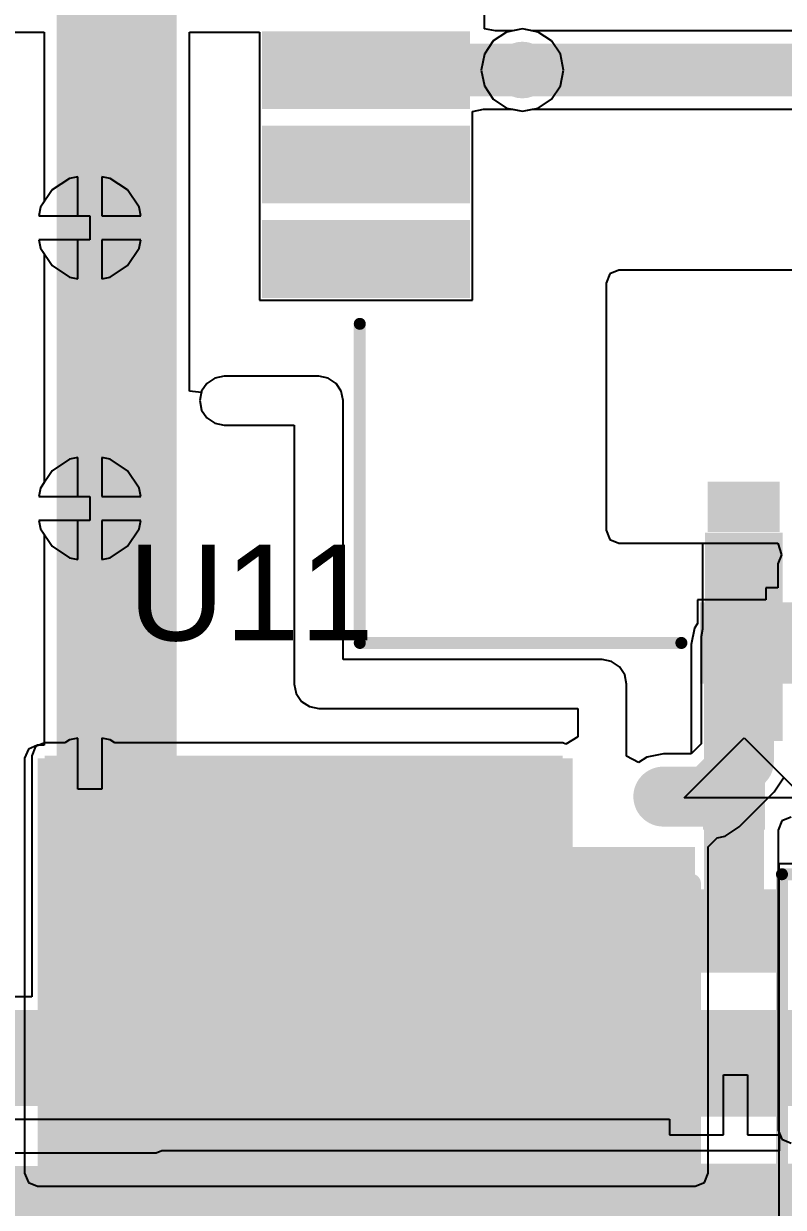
# Model space of a CAD drawing. Header units: millimetres. Extents: x -0.26 to 4.68, y -0.29 to 2.93.
# Drawn here: x 0.0722 to 0.3887, y 0.6628 to 1.1561 of the extents above; entities that cross this region are included whole.
import ezdxf

# ---------------------------------------------------------------- set-up
doc = ezdxf.new("R2010")
doc.units = ezdxf.units.MM
doc.header["$MEASUREMENT"] = 0
for name, color, linetype in [('BottomLayer', 5, 'Continuous'), ('BottomPaste', 16, 'Continuous'), ('BottomSolder', 6, 'Continuous'), ('TopLayer', 1, 'Continuous'), ('TopOverlay', 2, 'Continuous'), ('TopPaste', 8, 'Continuous'), ('TopSolder', 216, 'Continuous'), ('ViaHoleLayer', 16, 'Continuous')]:
    doc.layers.add(name, color=color, linetype=linetype)
doc.styles.add('Arial', font='arial.ttf', dxfattribs={"height": 0.2})

# ---------------------------------------------------------------- blocks, each defined once
blk = doc.blocks.new('25SVPF47M_1')
at = {"layer": 'TopLayer'}
for points in [[(-0.04134, -0.0315), (-0.17913, -0.0315), (-0.17913, 0.0315), (-0.04134, 0.0315)], [(0.17913, -0.0315), (0.04134, -0.0315), (0.04134, 0.0315), (0.17913, 0.0315)]]:
    blk.add_hatch(color=1, dxfattribs=at).paths.add_polyline_path(points)
at = {"layer": 'TopPaste'}
for points in [[(-0.04134, -0.0315), (-0.17913, -0.0315), (-0.17913, 0.0315), (-0.04134, 0.0315)], [(0.17913, -0.0315), (0.04134, -0.0315), (0.04134, 0.0315), (0.17913, 0.0315)]]:
    blk.add_hatch(color=8, dxfattribs=at).paths.add_polyline_path(points)
at = {"layer": 'TopSolder'}
for points in [[(-0.03734, -0.0355), (-0.18313, -0.0355), (-0.18313, 0.0355), (-0.03734, 0.0355)], [(0.18313, -0.0355), (0.03734, -0.0355), (0.03734, 0.0355), (0.18313, 0.0355)]]:
    blk.add_hatch(color=216, dxfattribs=at).paths.add_polyline_path(points)
at = {"layer": 'TopOverlay'}
for points, const_width in [([(-0.09449, 0.13386), (-0.13386, 0.09449)], 0.00787), ([(-0.09449, 0.13386), (0.13386, 0.13386)], 0.00787), ([(0.13386, 0.13386), (0.13386, 0.04626)], 0.00787), ([(-0.13386, 0.09449), (-0.13386, 0.04626)], 0.00787), ([(-0.153, 0.064), (-0.153, 0.043)], 0.005), ([(-0.162, 0.053), (-0.144, 0.053)], 0.005), ([(-0.13386, -0.04626), (-0.13386, -0.09449)], 0.00787), ([(0.13386, -0.04626), (0.13386, -0.13386)], 0.00787), ([(-0.13386, -0.09449), (-0.09449, -0.13386)], 0.00787), ([(-0.09449, -0.13386), (0.13386, -0.13386)], 0.00787)]:
    blk.add_lwpolyline(points, dxfattribs=dict(at, const_width=const_width))
for points, const_width in [([(-0.09646, 0.13386, 1), (-0.09252, 0.13386, 1)], 0.00394), ([(-0.09646, 0.13386, 1), (-0.09252, 0.13386, 1)], 0.00394), ([(0.13189, 0.13386, 1), (0.13583, 0.13386, 1)], 0.00394), ([(0.13189, 0.13386, 1), (0.13583, 0.13386, 1)], 0.00394), ([(-0.13583, 0.09449, 1), (-0.13189, 0.09449, 1)], 0.00394), ([(-0.13583, 0.09449, 1), (-0.13189, 0.09449, 1)], 0.00394), ([(-0.15425, 0.064, 1), (-0.15175, 0.064, 1)], 0.0025), ([(-0.16325, 0.053, 1), (-0.16075, 0.053, 1)], 0.0025), ([(-0.14525, 0.053, 1), (-0.14275, 0.053, 1)], 0.0025), ([(-0.13583, 0.04626, 1), (-0.13189, 0.04626, 1)], 0.00394), ([(0.13189, 0.04626, 1), (0.13583, 0.04626, 1)], 0.00394), ([(-0.15425, 0.043, 1), (-0.15175, 0.043, 1)], 0.0025), ([(-0.13583, -0.04626, 1), (-0.13189, -0.04626, 1)], 0.00394), ([(0.13189, -0.04626, 1), (0.13583, -0.04626, 1)], 0.00394), ([(-0.13583, -0.09449, 1), (-0.13189, -0.09449, 1)], 0.00394), ([(-0.13583, -0.09449, 1), (-0.13189, -0.09449, 1)], 0.00394), ([(-0.09646, -0.13386, 1), (-0.09252, -0.13386, 1)], 0.00394), ([(-0.09646, -0.13386, 1), (-0.09252, -0.13386, 1)], 0.00394), ([(0.13189, -0.13386, 1), (0.13583, -0.13386, 1)], 0.00394), ([(0.13189, -0.13386, 1), (0.13583, -0.13386, 1)], 0.00394)]:
    blk.add_lwpolyline(points, format="xyb", close=True, dxfattribs=dict(at, const_width=const_width))
blk = doc.blocks.new('SIM7000A_2')
at = {"layer": 'TopLayer'}
for points in [[(-0.30276, 0.51181), (-0.30276, 0.43307), (-0.32717, 0.43307), (-0.32717, 0.51181)], [(-0.26339, 0.51181), (-0.26339, 0.43307), (-0.2878, 0.43307), (-0.2878, 0.51181)], [(-0.22402, 0.51181), (-0.22402, 0.43307), (-0.24843, 0.43307), (-0.24843, 0.51181)], [(-0.51181, 0.32717), (-0.43307, 0.32717), (-0.43307, 0.30276), (-0.51181, 0.30276)]]:
    blk.add_hatch(color=1, dxfattribs=at).paths.add_polyline_path(points)
at = {"layer": 'TopOverlay'}
blk.add_hatch(color=2, dxfattribs=at).paths.add_polyline_path([(-0.42873, 0.3), (-0.40773, 0.3), (-0.40773, 0.33), (-0.42873, 0.33)])
at = {"layer": 'TopPaste'}
for points in [[(-0.30276, 0.51181), (-0.30276, 0.43307), (-0.32717, 0.43307), (-0.32717, 0.51181)], [(-0.26339, 0.51181), (-0.26339, 0.43307), (-0.2878, 0.43307), (-0.2878, 0.51181)], [(-0.22402, 0.51181), (-0.22402, 0.43307), (-0.24843, 0.43307), (-0.24843, 0.51181)], [(-0.51181, 0.32717), (-0.43307, 0.32717), (-0.43307, 0.30276), (-0.51181, 0.30276)]]:
    blk.add_hatch(color=8, dxfattribs=at).paths.add_polyline_path(points)
at = {"layer": 'TopSolder'}
for points in [[(-0.29876, 0.51581), (-0.29876, 0.42907), (-0.33117, 0.42907), (-0.33117, 0.51581)], [(-0.25939, 0.51581), (-0.25939, 0.42907), (-0.2918, 0.42907), (-0.2918, 0.51581)], [(-0.22002, 0.51581), (-0.22002, 0.42907), (-0.25243, 0.42907), (-0.25243, 0.51581)], [(-0.51581, 0.33117), (-0.42907, 0.33117), (-0.42907, 0.29876), (-0.51581, 0.29876)]]:
    blk.add_hatch(color=216, dxfattribs=at).paths.add_polyline_path(points)
at = {"layer": 'TopOverlay'}
for p, q in [((-0.53954, 0.33978), (-0.51454, 0.31478)), ((-0.53954, 0.28978), (-0.53954, 0.33978)), ((-0.51454, 0.31478), (-0.53954, 0.28978))]:
    blk.add_line(p, q, dxfattribs=at)
at = {"layer": 'TopOverlay', "const_width": 0.005}
for points in [[(-0.475, 0.475), (-0.342, 0.475)], [(-0.475, 0.475), (-0.475, 0.341)]]:
    blk.add_lwpolyline(points, dxfattribs=at)
at = {"layer": 'TopOverlay', "const_width": 0.0025}
for points in [[(-0.47625, 0.475, 1), (-0.47375, 0.475, 1)], [(-0.47625, 0.475, 1), (-0.47375, 0.475, 1)], [(-0.34325, 0.475, 1), (-0.34075, 0.475, 1)], [(-0.47625, 0.341, 1), (-0.47375, 0.341, 1)]]:
    blk.add_lwpolyline(points, format="xyb", close=True, dxfattribs=at)
blk = doc.blocks.new('SOT_723_B_84')
at = {"layer": 'BottomLayer'}
for points in [[(-0.02559, 0.0315), (-0.00591, 0.0315), (-0.00591, 0.01378), (-0.02559, 0.01378)], [(0.00591, 0.0315), (0.02559, 0.0315), (0.02559, 0.01378), (0.00591, 0.01378)], [(-0.00984, -0.01378), (0.00984, -0.01378), (0.00984, -0.0315), (-0.00984, -0.0315)]]:
    blk.add_hatch(color=5, dxfattribs=at).paths.add_polyline_path(points)
at = {"layer": 'BottomPaste'}
for points in [[(-0.02559, 0.0315), (-0.00591, 0.0315), (-0.00591, 0.01378), (-0.02559, 0.01378)], [(0.00591, 0.0315), (0.02559, 0.0315), (0.02559, 0.01378), (0.00591, 0.01378)], [(-0.00984, -0.01378), (0.00984, -0.01378), (0.00984, -0.0315), (-0.00984, -0.0315)]]:
    blk.add_hatch(color=16, dxfattribs=at).paths.add_polyline_path(points)
at = {"layer": 'BottomSolder'}
for points in [[(-0.02959, 0.0355), (-0.00191, 0.0355), (-0.00191, 0.00978), (-0.02959, 0.00978)], [(0.00191, 0.0355), (0.02959, 0.0355), (0.02959, 0.00978), (0.00191, 0.00978)], [(-0.01384, -0.00978), (0.01384, -0.00978), (0.01384, -0.0355), (-0.01384, -0.0355)]]:
    blk.add_hatch(color=6, dxfattribs=at).paths.add_polyline_path(points)
blk = doc.blocks.new('SMRH74_220MT_101')
at = {"layer": 'TopLayer'}
for points in [[(-0.16535, 0.04921), (-0.08661, 0.04921), (-0.08661, -0.04921), (-0.16535, -0.04921)], [(0.08661, 0.04921), (0.16535, 0.04921), (0.16535, -0.04921), (0.08661, -0.04921)]]:
    blk.add_hatch(color=1, dxfattribs=at).paths.add_polyline_path(points)
at = {"layer": 'TopPaste'}
for points in [[(-0.16535, 0.04921), (-0.08661, 0.04921), (-0.08661, -0.04921), (-0.16535, -0.04921)], [(0.08661, 0.04921), (0.16535, 0.04921), (0.16535, -0.04921), (0.08661, -0.04921)]]:
    blk.add_hatch(color=8, dxfattribs=at).paths.add_polyline_path(points)
at = {"layer": 'TopSolder'}
for points in [[(-0.16935, 0.05321), (-0.08261, 0.05321), (-0.08261, -0.05321), (-0.16935, -0.05321)], [(0.08261, 0.05321), (0.16935, 0.05321), (0.16935, -0.05321), (0.08261, -0.05321)]]:
    blk.add_hatch(color=216, dxfattribs=at).paths.add_polyline_path(points)
at = {"layer": 'TopOverlay', "const_width": 0.005}
for points in [[(-0.14764, 0.05736), (-0.14764, 0.14764)], [(0.14764, 0.14764), (-0.14764, 0.14764)], [(0.14764, 0.05736), (0.14764, 0.14764)], [(-0.14764, -0.14764), (-0.14764, -0.05736)], [(0.14764, -0.14764), (0.14764, -0.05736)], [(0.14764, -0.14764), (-0.14764, -0.14764)]]:
    blk.add_lwpolyline(points, dxfattribs=at)
at = {"layer": 'TopOverlay', "const_width": 0.0025}
for points in [[(-0.14889, 0.14764, 1), (-0.14639, 0.14764, 1)], [(-0.14889, 0.14764, 1), (-0.14639, 0.14764, 1)], [(0.14639, 0.14764, 1), (0.14889, 0.14764, 1)], [(0.14639, 0.14764, 1), (0.14889, 0.14764, 1)], [(-0.14889, 0.05736, 1), (-0.14639, 0.05736, 1)], [(0.14639, 0.05736, 1), (0.14889, 0.05736, 1)], [(-0.14889, -0.05736, 1), (-0.14639, -0.05736, 1)], [(0.14639, -0.05736, 1), (0.14889, -0.05736, 1)], [(-0.14889, -0.14764, 1), (-0.14639, -0.14764, 1)], [(-0.14889, -0.14764, 1), (-0.14639, -0.14764, 1)], [(0.14639, -0.14764, 1), (0.14889, -0.14764, 1)], [(0.14639, -0.14764, 1), (0.14889, -0.14764, 1)]]:
    blk.add_lwpolyline(points, format="xyb", close=True, dxfattribs=at)
blk = doc.blocks.new('DFN1006_2L__B_131')
at = {"layer": 'BottomLayer'}
for points in [[(-0.02756, 0.01299), (-0.00591, 0.01299), (-0.00591, -0.01299), (-0.02756, -0.01299)], [(0.00591, 0.01299), (0.02756, 0.01299), (0.02756, -0.01299), (0.00591, -0.01299)]]:
    blk.add_hatch(color=5, dxfattribs=at).paths.add_polyline_path(points)
at = {"layer": 'BottomPaste'}
for points in [[(-0.02756, 0.01299), (-0.00591, 0.01299), (-0.00591, -0.01299), (-0.02756, -0.01299)], [(0.00591, 0.01299), (0.02756, 0.01299), (0.02756, -0.01299), (0.00591, -0.01299)]]:
    blk.add_hatch(color=16, dxfattribs=at).paths.add_polyline_path(points)
at = {"layer": 'BottomSolder'}
for points in [[(-0.03156, 0.01699), (-0.00191, 0.01699), (-0.00191, -0.01699), (-0.03156, -0.01699)], [(0.00191, 0.01699), (0.03156, 0.01699), (0.03156, -0.01699), (0.00191, -0.01699)]]:
    blk.add_hatch(color=6, dxfattribs=at).paths.add_polyline_path(points)
blk = doc.blocks.new('C___0603_B_161')
at = {"layer": 'BottomLayer'}
for points in [[(-0.045, -0.0175), (-0.045, 0.0175), (-0.015, 0.0175), (-0.015, -0.0175)], [(0.015, -0.0175), (0.015, 0.0175), (0.045, 0.0175), (0.045, -0.0175)]]:
    blk.add_hatch(color=5, dxfattribs=at).paths.add_polyline_path(points)
at = {"layer": 'BottomPaste'}
for points in [[(-0.045, -0.0175), (-0.045, 0.0175), (-0.015, 0.0175), (-0.015, -0.0175)], [(0.015, -0.0175), (0.015, 0.0175), (0.045, 0.0175), (0.045, -0.0175)]]:
    blk.add_hatch(color=16, dxfattribs=at).paths.add_polyline_path(points)
at = {"layer": 'BottomSolder'}
for points in [[(-0.04736, -0.01986), (-0.04736, 0.01986), (-0.01264, 0.01986), (-0.01264, -0.01986)], [(0.01264, -0.01986), (0.01264, 0.01986), (0.04736, 0.01986), (0.04736, -0.01986)]]:
    blk.add_hatch(color=6, dxfattribs=at).paths.add_polyline_path(points)

msp = doc.modelspace()

# ---------------------------------------------------------------- hatches: boundary and pattern name
at = {"layer": 'BottomLayer'}
h = msp.add_hatch(color=5, dxfattribs=at)
edge = h.paths.add_edge_path()
edge.add_arc((0.28, 1.13677), 0.01181, 0, 360)
h = msp.add_hatch(color=5, dxfattribs=at)
edge = h.paths.add_edge_path()
edge.add_arc((0.09977, 1.07105), 0.01181, 0, 360)
h = msp.add_hatch(color=5, dxfattribs=at)
edge = h.paths.add_edge_path()
edge.add_arc((0.09977, 0.95405), 0.01181, 0, 360)
for points in [[(0.081, 0.70495), (0.29682, 0.70495), (0.29682, 0.85095), (0.081, 0.85095)], [(0.12982, 0.52395), (0.76282, 0.52395), (0.76282, 0.68095), (0.12982, 0.68095)], [(0.03582, 0.40395), (0.29682, 0.40395), (0.29682, 0.67995), (0.03582, 0.67995)]]:
    msp.add_hatch(color=5, dxfattribs=at).paths.add_polyline_path(points)
h = msp.add_hatch(color=5, dxfattribs=at)
edge = h.paths.add_edge_path()
edge.add_arc((0.09977, 0.83705), 0.01181, 0, 360)
h = msp.add_hatch(color=5, dxfattribs=at)
edge = h.paths.add_edge_path()
edge.add_arc((0.33875, 0.83395), 0.01181, 0, 360)
h = msp.add_hatch(color=5, dxfattribs=at)
edge = h.paths.add_edge_path()
edge.add_arc((0.12935, 0.82917), 0.01181, 0, 360)
h = msp.add_hatch(color=5, dxfattribs=at)
edge = h.paths.add_edge_path()
edge.add_arc((0.16235, 0.82917), 0.01181, 0, 360)
h = msp.add_hatch(color=5, dxfattribs=at)
edge = h.paths.add_edge_path()
edge.add_arc((0.27082, 0.82917), 0.01181, 0, 360)
h = msp.add_hatch(color=5, dxfattribs=at)
edge = h.paths.add_edge_path()
edge.add_arc((0.12935, 0.79592), 0.01181, 0, 360)
h = msp.add_hatch(color=5, dxfattribs=at)
edge = h.paths.add_edge_path()
edge.add_arc((0.16235, 0.79592), 0.01181, 0, 360)
h = msp.add_hatch(color=5, dxfattribs=at)
edge = h.paths.add_edge_path()
edge.add_arc((0.27082, 0.79592), 0.01181, 0, 360)
h = msp.add_hatch(color=5, dxfattribs=at)
edge = h.paths.add_edge_path()
edge.add_arc((0.30335, 0.79592), 0.01181, 0, 360)
h = msp.add_hatch(color=5, dxfattribs=at)
edge = h.paths.add_edge_path()
edge.add_arc((0.12935, 0.76267), 0.01181, 0, 360)
h = msp.add_hatch(color=5, dxfattribs=at)
edge = h.paths.add_edge_path()
edge.add_arc((0.16235, 0.76267), 0.01181, 0, 360)
h = msp.add_hatch(color=5, dxfattribs=at)
edge = h.paths.add_edge_path()
edge.add_arc((0.27082, 0.76267), 0.01181, 0, 360)
h = msp.add_hatch(color=5, dxfattribs=at)
edge = h.paths.add_edge_path()
edge.add_arc((0.30335, 0.76267), 0.01181, 0, 360)
h = msp.add_hatch(color=5, dxfattribs=at)
edge = h.paths.add_edge_path()
edge.add_arc((0.12935, 0.72942), 0.01181, 0, 360)
h = msp.add_hatch(color=5, dxfattribs=at)
edge = h.paths.add_edge_path()
edge.add_arc((0.16235, 0.72942), 0.01181, 0, 360)
h = msp.add_hatch(color=5, dxfattribs=at)
edge = h.paths.add_edge_path()
edge.add_arc((0.27082, 0.72942), 0.01181, 0, 360)
h = msp.add_hatch(color=5, dxfattribs=at)
edge = h.paths.add_edge_path()
edge.add_arc((0.30335, 0.72942), 0.01181, 0, 360)
at = {"layer": 'BottomSolder'}
h = msp.add_hatch(color=6, dxfattribs=at)
edge = h.paths.add_edge_path()
edge.add_arc((0.28, 1.13677), 0.00591, 0, 360)
h = msp.add_hatch(color=6, dxfattribs=at)
edge = h.paths.add_edge_path()
edge.add_arc((0.09977, 1.07105), 0.00591, 0, 360)
h = msp.add_hatch(color=6, dxfattribs=at)
edge = h.paths.add_edge_path()
edge.add_arc((0.09977, 0.95405), 0.00591, 0, 360)
h = msp.add_hatch(color=6, dxfattribs=at)
edge = h.paths.add_edge_path()
edge.add_arc((0.09977, 0.83705), 0.00591, 0, 360)
h = msp.add_hatch(color=6, dxfattribs=at)
edge = h.paths.add_edge_path()
edge.add_arc((0.33875, 0.83395), 0.00591, 0, 360)
h = msp.add_hatch(color=6, dxfattribs=at)
edge = h.paths.add_edge_path()
edge.add_arc((0.12935, 0.82917), 0.00591, 0, 360)
h = msp.add_hatch(color=6, dxfattribs=at)
edge = h.paths.add_edge_path()
edge.add_arc((0.16235, 0.82917), 0.00591, 0, 360)
h = msp.add_hatch(color=6, dxfattribs=at)
edge = h.paths.add_edge_path()
edge.add_arc((0.27082, 0.82917), 0.00591, 0, 360)
h = msp.add_hatch(color=6, dxfattribs=at)
edge = h.paths.add_edge_path()
edge.add_arc((0.12935, 0.79592), 0.00591, 0, 360)
h = msp.add_hatch(color=6, dxfattribs=at)
edge = h.paths.add_edge_path()
edge.add_arc((0.16235, 0.79592), 0.00591, 0, 360)
h = msp.add_hatch(color=6, dxfattribs=at)
edge = h.paths.add_edge_path()
edge.add_arc((0.27082, 0.79592), 0.00591, 0, 360)
h = msp.add_hatch(color=6, dxfattribs=at)
edge = h.paths.add_edge_path()
edge.add_arc((0.30335, 0.79592), 0.00591, 0, 360)
h = msp.add_hatch(color=6, dxfattribs=at)
edge = h.paths.add_edge_path()
edge.add_arc((0.12935, 0.76267), 0.00591, 0, 360)
h = msp.add_hatch(color=6, dxfattribs=at)
edge = h.paths.add_edge_path()
edge.add_arc((0.16235, 0.76267), 0.00591, 0, 360)
h = msp.add_hatch(color=6, dxfattribs=at)
edge = h.paths.add_edge_path()
edge.add_arc((0.27082, 0.76267), 0.00591, 0, 360)
h = msp.add_hatch(color=6, dxfattribs=at)
edge = h.paths.add_edge_path()
edge.add_arc((0.30335, 0.76267), 0.00591, 0, 360)
h = msp.add_hatch(color=6, dxfattribs=at)
edge = h.paths.add_edge_path()
edge.add_arc((0.12935, 0.72942), 0.00591, 0, 360)
h = msp.add_hatch(color=6, dxfattribs=at)
edge = h.paths.add_edge_path()
edge.add_arc((0.16235, 0.72942), 0.00591, 0, 360)
h = msp.add_hatch(color=6, dxfattribs=at)
edge = h.paths.add_edge_path()
edge.add_arc((0.27082, 0.72942), 0.00591, 0, 360)
h = msp.add_hatch(color=6, dxfattribs=at)
edge = h.paths.add_edge_path()
edge.add_arc((0.30335, 0.72942), 0.00591, 0, 360)
at = {"layer": 'TopLayer'}
h = msp.add_hatch(color=1, dxfattribs=at)
edge = h.paths.add_edge_path()
edge.add_arc((0.28, 1.13677), 0.01181, 0, 360)
h = msp.add_hatch(color=1, dxfattribs=at)
edge = h.paths.add_edge_path()
edge.add_arc((0.09977, 1.07105), 0.01181, 0, 360)
h = msp.add_hatch(color=1, dxfattribs=at)
edge = h.paths.add_edge_path()
edge.add_arc((0.09977, 0.95405), 0.01181, 0, 360)
for points in [[(0.078, 0.694), (0.301, 0.694), (0.301, 0.84995), (0.078, 0.84995)], [(0.276, 0.703), (0.352, 0.703), (0.352, 0.813), (0.276, 0.813)], [(0.078, 0.677), (0.352, 0.677), (0.352, 0.79), (0.078, 0.79)]]:
    msp.add_hatch(color=1, dxfattribs=at).paths.add_polyline_path(points)
h = msp.add_hatch(color=1, dxfattribs=at)
edge = h.paths.add_edge_path()
edge.add_arc((0.09977, 0.83705), 0.01181, 0, 360)
h = msp.add_hatch(color=1, dxfattribs=at)
edge = h.paths.add_edge_path()
edge.add_arc((0.33875, 0.83395), 0.01181, 0, 360)
h = msp.add_hatch(color=1, dxfattribs=at)
edge = h.paths.add_edge_path()
edge.add_arc((0.12935, 0.82917), 0.01181, 0, 360)
h = msp.add_hatch(color=1, dxfattribs=at)
edge = h.paths.add_edge_path()
edge.add_arc((0.16235, 0.82917), 0.01181, 0, 360)
h = msp.add_hatch(color=1, dxfattribs=at)
edge = h.paths.add_edge_path()
edge.add_arc((0.27082, 0.82917), 0.01181, 0, 360)
h = msp.add_hatch(color=1, dxfattribs=at)
edge = h.paths.add_edge_path()
edge.add_arc((0.12935, 0.79592), 0.01181, 0, 360)
h = msp.add_hatch(color=1, dxfattribs=at)
edge = h.paths.add_edge_path()
edge.add_arc((0.16235, 0.79592), 0.01181, 0, 360)
h = msp.add_hatch(color=1, dxfattribs=at)
edge = h.paths.add_edge_path()
edge.add_arc((0.27082, 0.79592), 0.01181, 0, 360)
h = msp.add_hatch(color=1, dxfattribs=at)
edge = h.paths.add_edge_path()
edge.add_arc((0.30335, 0.79592), 0.01181, 0, 360)
h = msp.add_hatch(color=1, dxfattribs=at)
edge = h.paths.add_edge_path()
edge.add_arc((0.12935, 0.76267), 0.01181, 0, 360)
h = msp.add_hatch(color=1, dxfattribs=at)
edge = h.paths.add_edge_path()
edge.add_arc((0.16235, 0.76267), 0.01181, 0, 360)
h = msp.add_hatch(color=1, dxfattribs=at)
edge = h.paths.add_edge_path()
edge.add_arc((0.27082, 0.76267), 0.01181, 0, 360)
h = msp.add_hatch(color=1, dxfattribs=at)
edge = h.paths.add_edge_path()
edge.add_arc((0.30335, 0.76267), 0.01181, 0, 360)
h = msp.add_hatch(color=1, dxfattribs=at)
edge = h.paths.add_edge_path()
edge.add_arc((0.12935, 0.72942), 0.01181, 0, 360)
h = msp.add_hatch(color=1, dxfattribs=at)
edge = h.paths.add_edge_path()
edge.add_arc((0.16235, 0.72942), 0.01181, 0, 360)
h = msp.add_hatch(color=1, dxfattribs=at)
edge = h.paths.add_edge_path()
edge.add_arc((0.27082, 0.72942), 0.01181, 0, 360)
h = msp.add_hatch(color=1, dxfattribs=at)
edge = h.paths.add_edge_path()
edge.add_arc((0.30335, 0.72942), 0.01181, 0, 360)
at = {"layer": 'TopSolder'}
h = msp.add_hatch(color=216, dxfattribs=at)
edge = h.paths.add_edge_path()
edge.add_arc((0.28, 1.13677), 0.00591, 0, 360)
h = msp.add_hatch(color=216, dxfattribs=at)
edge = h.paths.add_edge_path()
edge.add_arc((0.09977, 1.07105), 0.00591, 0, 360)
h = msp.add_hatch(color=216, dxfattribs=at)
edge = h.paths.add_edge_path()
edge.add_arc((0.09977, 0.95405), 0.00591, 0, 360)
h = msp.add_hatch(color=216, dxfattribs=at)
edge = h.paths.add_edge_path()
edge.add_arc((0.09977, 0.83705), 0.00591, 0, 360)
h = msp.add_hatch(color=216, dxfattribs=at)
edge = h.paths.add_edge_path()
edge.add_arc((0.33875, 0.83395), 0.00591, 0, 360)
h = msp.add_hatch(color=216, dxfattribs=at)
edge = h.paths.add_edge_path()
edge.add_arc((0.12935, 0.82917), 0.00591, 0, 360)
h = msp.add_hatch(color=216, dxfattribs=at)
edge = h.paths.add_edge_path()
edge.add_arc((0.16235, 0.82917), 0.00591, 0, 360)
h = msp.add_hatch(color=216, dxfattribs=at)
edge = h.paths.add_edge_path()
edge.add_arc((0.27082, 0.82917), 0.00591, 0, 360)
h = msp.add_hatch(color=216, dxfattribs=at)
edge = h.paths.add_edge_path()
edge.add_arc((0.12935, 0.79592), 0.00591, 0, 360)
h = msp.add_hatch(color=216, dxfattribs=at)
edge = h.paths.add_edge_path()
edge.add_arc((0.16235, 0.79592), 0.00591, 0, 360)
h = msp.add_hatch(color=216, dxfattribs=at)
edge = h.paths.add_edge_path()
edge.add_arc((0.27082, 0.79592), 0.00591, 0, 360)
h = msp.add_hatch(color=216, dxfattribs=at)
edge = h.paths.add_edge_path()
edge.add_arc((0.30335, 0.79592), 0.00591, 0, 360)
h = msp.add_hatch(color=216, dxfattribs=at)
edge = h.paths.add_edge_path()
edge.add_arc((0.12935, 0.76267), 0.00591, 0, 360)
h = msp.add_hatch(color=216, dxfattribs=at)
edge = h.paths.add_edge_path()
edge.add_arc((0.16235, 0.76267), 0.00591, 0, 360)
h = msp.add_hatch(color=216, dxfattribs=at)
edge = h.paths.add_edge_path()
edge.add_arc((0.27082, 0.76267), 0.00591, 0, 360)
h = msp.add_hatch(color=216, dxfattribs=at)
edge = h.paths.add_edge_path()
edge.add_arc((0.30335, 0.76267), 0.00591, 0, 360)
h = msp.add_hatch(color=216, dxfattribs=at)
edge = h.paths.add_edge_path()
edge.add_arc((0.12935, 0.72942), 0.00591, 0, 360)
h = msp.add_hatch(color=216, dxfattribs=at)
edge = h.paths.add_edge_path()
edge.add_arc((0.16235, 0.72942), 0.00591, 0, 360)
h = msp.add_hatch(color=216, dxfattribs=at)
edge = h.paths.add_edge_path()
edge.add_arc((0.27082, 0.72942), 0.00591, 0, 360)
h = msp.add_hatch(color=216, dxfattribs=at)
edge = h.paths.add_edge_path()
edge.add_arc((0.30335, 0.72942), 0.00591, 0, 360)
at = {"layer": 'ViaHoleLayer'}
h = msp.add_hatch(color=16, dxfattribs=at)
edge = h.paths.add_edge_path()
edge.add_arc((0.28, 1.13677), 0.00591, 0, 360)
h = msp.add_hatch(color=16, dxfattribs=at)
edge = h.paths.add_edge_path()
edge.add_arc((0.09977, 1.07105), 0.00591, 0, 360)
h = msp.add_hatch(color=16, dxfattribs=at)
edge = h.paths.add_edge_path()
edge.add_arc((0.09977, 0.95405), 0.00591, 0, 360)
h = msp.add_hatch(color=16, dxfattribs=at)
edge = h.paths.add_edge_path()
edge.add_arc((0.09977, 0.83705), 0.00591, 0, 360)
h = msp.add_hatch(color=16, dxfattribs=at)
edge = h.paths.add_edge_path()
edge.add_arc((0.33875, 0.83395), 0.00591, 0, 360)
h = msp.add_hatch(color=16, dxfattribs=at)
edge = h.paths.add_edge_path()
edge.add_arc((0.12935, 0.82917), 0.00591, 0, 360)
h = msp.add_hatch(color=16, dxfattribs=at)
edge = h.paths.add_edge_path()
edge.add_arc((0.16235, 0.82917), 0.00591, 0, 360)
h = msp.add_hatch(color=16, dxfattribs=at)
edge = h.paths.add_edge_path()
edge.add_arc((0.27082, 0.82917), 0.00591, 0, 360)
h = msp.add_hatch(color=16, dxfattribs=at)
edge = h.paths.add_edge_path()
edge.add_arc((0.12935, 0.79592), 0.00591, 0, 360)
h = msp.add_hatch(color=16, dxfattribs=at)
edge = h.paths.add_edge_path()
edge.add_arc((0.16235, 0.79592), 0.00591, 0, 360)
h = msp.add_hatch(color=16, dxfattribs=at)
edge = h.paths.add_edge_path()
edge.add_arc((0.27082, 0.79592), 0.00591, 0, 360)
h = msp.add_hatch(color=16, dxfattribs=at)
edge = h.paths.add_edge_path()
edge.add_arc((0.30335, 0.79592), 0.00591, 0, 360)
h = msp.add_hatch(color=16, dxfattribs=at)
edge = h.paths.add_edge_path()
edge.add_arc((0.12935, 0.76267), 0.00591, 0, 360)
h = msp.add_hatch(color=16, dxfattribs=at)
edge = h.paths.add_edge_path()
edge.add_arc((0.16235, 0.76267), 0.00591, 0, 360)
h = msp.add_hatch(color=16, dxfattribs=at)
edge = h.paths.add_edge_path()
edge.add_arc((0.27082, 0.76267), 0.00591, 0, 360)
h = msp.add_hatch(color=16, dxfattribs=at)
edge = h.paths.add_edge_path()
edge.add_arc((0.30335, 0.76267), 0.00591, 0, 360)
h = msp.add_hatch(color=16, dxfattribs=at)
edge = h.paths.add_edge_path()
edge.add_arc((0.12935, 0.72942), 0.00591, 0, 360)
h = msp.add_hatch(color=16, dxfattribs=at)
edge = h.paths.add_edge_path()
edge.add_arc((0.16235, 0.72942), 0.00591, 0, 360)
h = msp.add_hatch(color=16, dxfattribs=at)
edge = h.paths.add_edge_path()
edge.add_arc((0.27082, 0.72942), 0.00591, 0, 360)
h = msp.add_hatch(color=16, dxfattribs=at)
edge = h.paths.add_edge_path()
edge.add_arc((0.30335, 0.72942), 0.00591, 0, 360)

# ---------------------------------------------------------------- linework, layer by layer
at = {"layer": 'BottomLayer'}
for p, q in [((0.27344, 1.1526), (0.26788, 1.14889)), ((0.28, 1.15391), (0.27344, 1.1526)), ((0.28416, 1.15308), (0.28, 1.15391)), ((0.44988, 1.15308), (0.28416, 1.15308)), ((0.26788, 1.14889), (0.26417, 1.14333)), ((0.26417, 1.14333), (0.26286, 1.13677)), ((0.26286, 1.13677), (0.26417, 1.13021)), ((0.26417, 1.13021), (0.26788, 1.12465)), ((0.26788, 1.12465), (0.27344, 1.12093)), ((0.27344, 1.12093), (0.28, 1.11963)), ((0.28, 1.11963), (0.28416, 1.12045)), ((0.28416, 1.12045), (0.45664, 1.12045)), ((0.09126, 1.0916), (0.08405, 1.08678)), ((0.09477, 1.0923), (0.09126, 1.0916)), ((0.09477, 1.07605), (0.09477, 1.0923)), ((0.10828, 1.0916), (0.10477, 1.0923)), ((0.10477, 1.0923), (0.10477, 1.07605)), ((0.1155, 1.08678), (0.10828, 1.0916)), ((0.08405, 1.08678), (0.07923, 1.07956)), ((0.12032, 1.07956), (0.1155, 1.08678)), ((0.07923, 1.07956), (0.07853, 1.07605)), ((0.07853, 1.07605), (0.09477, 1.07605)), ((0.10477, 1.07605), (0.12101, 1.07605)), ((0.12101, 1.07605), (0.12032, 1.07956)), ((0.09477, 1.06605), (0.07853, 1.06605)), ((0.07853, 1.06605), (0.07923, 1.06254)), ((0.09477, 1.04981), (0.09477, 1.06605)), ((0.12101, 1.06605), (0.10477, 1.06605)), ((0.10477, 1.06605), (0.10477, 1.04981)), ((0.12032, 1.06254), (0.12101, 1.06605)), ((0.07923, 1.06254), (0.08405, 1.05533)), ((0.1155, 1.05533), (0.12032, 1.06254)), ((0.08405, 1.05533), (0.09126, 1.05051)), ((0.10828, 1.05051), (0.1155, 1.05533)), ((0.31644, 1.05177), (0.31485, 1.04795)), ((0.32026, 1.05336), (0.31644, 1.05177)), ((0.42226, 1.05336), (0.32026, 1.05336)), ((0.09126, 1.05051), (0.09477, 1.04981)), ((0.10477, 1.04981), (0.10828, 1.05051)), ((0.31485, 1.04795), (0.31485, 0.94495)), ((0.15187, 1.00839), (0.14856, 1.00618)), ((0.15577, 1.00917), (0.15187, 1.00839)), ((0.19514, 1.00917), (0.15577, 1.00917)), ((0.19904, 1.00839), (0.19514, 1.00917)), ((0.20235, 1.00618), (0.19904, 1.00839)), ((0.14635, 1.00287), (0.14557, 0.99897)), ((0.14856, 1.00618), (0.14635, 1.00287)), ((0.20456, 1.00287), (0.20235, 1.00618)), ((0.20533, 0.99897), (0.20456, 1.00287)), ((0.14557, 0.99897), (0.14635, 0.99507)), ((0.20533, 0.89106), (0.20533, 0.99897)), ((0.14635, 0.99507), (0.14856, 0.99176)), ((0.14856, 0.99176), (0.15187, 0.98955)), ((0.15187, 0.98955), (0.15577, 0.98878)), ((0.15577, 0.98878), (0.18494, 0.98878)), ((0.18494, 0.98878), (0.18494, 0.88086)), ((0.09126, 0.9746), (0.08405, 0.96978)), ((0.09477, 0.9753), (0.09126, 0.9746)), ((0.09477, 0.95905), (0.09477, 0.9753)), ((0.10828, 0.9746), (0.10477, 0.9753)), ((0.10477, 0.9753), (0.10477, 0.95905)), ((0.1155, 0.96978), (0.10828, 0.9746)), ((0.08405, 0.96978), (0.07923, 0.96256)), ((0.12032, 0.96256), (0.1155, 0.96978)), ((0.07923, 0.96256), (0.07853, 0.95905)), ((0.12101, 0.95905), (0.12032, 0.96256)), ((0.07853, 0.95905), (0.09477, 0.95905)), ((0.10477, 0.95905), (0.12101, 0.95905)), ((0.09477, 0.94905), (0.07853, 0.94905)), ((0.07853, 0.94905), (0.07923, 0.94554)), ((0.09477, 0.93281), (0.09477, 0.94905)), ((0.12101, 0.94905), (0.10477, 0.94905)), ((0.10477, 0.94905), (0.10477, 0.93281)), ((0.12032, 0.94554), (0.12101, 0.94905)), ((0.07923, 0.94554), (0.08405, 0.93833)), ((0.1155, 0.93833), (0.12032, 0.94554)), ((0.31485, 0.94495), (0.31644, 0.94112)), ((0.08405, 0.93833), (0.09126, 0.93351)), ((0.10828, 0.93351), (0.1155, 0.93833)), ((0.31644, 0.94112), (0.32026, 0.93953)), ((0.32026, 0.93953), (0.38642, 0.93953)), ((0.38642, 0.93953), (0.388, 0.93478)), ((0.09126, 0.93351), (0.09477, 0.93281)), ((0.10477, 0.93281), (0.10828, 0.93351)), ((0.388, 0.93478), (0.38641, 0.93095)), ((0.38641, 0.93095), (0.38641, 0.92094)), ((0.38641, 0.92094), (0.38146, 0.92094)), ((0.38146, 0.92094), (0.38146, 0.91594)), ((0.38146, 0.91594), (0.353, 0.91594)), ((0.353, 0.91594), (0.353, 0.90608)), ((0.3517, 0.90414), (0.35034, 0.89731)), ((0.353, 0.90608), (0.3517, 0.90414)), ((0.35034, 0.89731), (0.35034, 0.85179)), ((0.31325, 0.89106), (0.20533, 0.89106)), ((0.31715, 0.89028), (0.31325, 0.89106)), ((0.32046, 0.88807), (0.31715, 0.89028)), ((0.32267, 0.88476), (0.32046, 0.88807)), ((0.32344, 0.88086), (0.32267, 0.88476)), ((0.18494, 0.88086), (0.18572, 0.87696)), ((0.32344, 0.85078), (0.32344, 0.88086)), ((0.18572, 0.87696), (0.18793, 0.87365)), ((0.18793, 0.87365), (0.19124, 0.87144)), ((0.19124, 0.87144), (0.19514, 0.87067)), ((0.19514, 0.87067), (0.30305, 0.87067)), ((0.30305, 0.87067), (0.30305, 0.85891)), ((0.30305, 0.85891), (0.29805, 0.85585)), ((0.07717, 0.85478), (0.07559, 0.85095)), ((0.081, 0.85636), (0.07717, 0.85478)), ((0.08941, 0.85636), (0.081, 0.85636)), ((0.09126, 0.8576), (0.08941, 0.85636)), ((0.09477, 0.8583), (0.09126, 0.8576)), ((0.09477, 0.83705), (0.09477, 0.8583)), ((0.10828, 0.8576), (0.10477, 0.8583)), ((0.10477, 0.8583), (0.10477, 0.83705)), ((0.11014, 0.85636), (0.10828, 0.8576)), ((0.29682, 0.85636), (0.11014, 0.85636)), ((0.29805, 0.85585), (0.29682, 0.85636)), ((0.07559, 0.85095), (0.07559, 0.75044)), ((0.32844, 0.84811), (0.32344, 0.85078)), ((0.33192, 0.85043), (0.32844, 0.84811)), ((0.33875, 0.85179), (0.33192, 0.85043)), ((0.35034, 0.85179), (0.33875, 0.85179)), ((0.10477, 0.83705), (0.09477, 0.83705)), ((0.387, 0.502), (0.387, 0.806)), ((0.387, 0.806), (0.687, 0.806)), ((0.07559, 0.75044), (-0.03533, 0.75044)), ((0.36382, 0.69295), (0.36382, 0.71795)), ((0.36382, 0.71795), (0.37382, 0.71795)), ((0.37382, 0.71795), (0.37382, 0.69295)), ((-0.02478, 0.69946), (0.34132, 0.69946)), ((0.34132, 0.69946), (0.34132, 0.69295)), ((0.34132, 0.69295), (0.36382, 0.69295)), ((0.37382, 0.69295), (0.387, 0.69295)), ((0.387, 0.69295), (0.387, 0.68636)), ((0.12982, 0.68636), (0.12741, 0.68536)), ((0.387, 0.68636), (0.12982, 0.68636)), ((0.12741, 0.68536), (0.03582, 0.68536))]:
    msp.add_line(p, q, dxfattribs=at)
for points, const_width in [([(0.28, 1.13677), (0.45664, 1.13677)], 0.022), ([(0.36818, 0.83395), (0.36818, 0.89731)], 0.025), ([(0.33875, 0.83395), (0.36818, 0.83395)], 0.025), ([(0.36818, 0.77859), (0.36818, 0.83395)], 0.025), ([(-0.03533, 0.72495), (0.12935, 0.72495)], 0.04), ([(0.12935, 0.72495), (0.85567, 0.72495)], 0.04)]:
    msp.add_lwpolyline(points, dxfattribs=dict(at, const_width=const_width))
for points, const_width in [([(0.2745, 1.13677, 1), (0.2855, 1.13677, 1)], 0.011), ([(0.36193, 0.89731, 1), (0.37443, 0.89731, 1)], 0.0125), ([(0.3325, 0.83395, 1), (0.345, 0.83395, 1)], 0.0125), ([(0.36193, 0.83395, 1), (0.37443, 0.83395, 1)], 0.0125), ([(0.36193, 0.83395, 1), (0.37443, 0.83395, 1)], 0.0125), ([(0.36193, 0.83395, 1), (0.37443, 0.83395, 1)], 0.0125), ([(0.36193, 0.77859, 1), (0.37443, 0.77859, 1)], 0.0125), ([(0.11935, 0.72495, 1), (0.13935, 0.72495, 1)], 0.02), ([(0.11935, 0.72495, 1), (0.13935, 0.72495, 1)], 0.02)]:
    msp.add_lwpolyline(points, format="xyb", close=True, dxfattribs=dict(at, const_width=const_width))
at = {"layer": 'TopLayer'}
for p, q in [((0.26419, 1.15393), (0.26419, 1.17114)), ((0.04682, 1.15254), (0.08074, 1.15254)), ((0.08074, 1.15254), (0.08074, 1.08183)), ((0.14126, 1.00292), (0.14126, 1.15254)), ((0.14126, 1.15254), (0.17045, 1.15254)), ((0.17045, 1.15254), (0.17045, 1.1196)), ((0.26884, 1.15308), (0.26419, 1.15393)), ((0.27585, 1.15308), (0.26884, 1.15308)), ((0.28, 1.15391), (0.27585, 1.15308)), ((0.28656, 1.1526), (0.28, 1.15391)), ((0.29212, 1.14889), (0.28656, 1.1526)), ((0.29584, 1.14333), (0.29212, 1.14889)), ((0.29714, 1.13677), (0.29584, 1.14333)), ((0.29584, 1.13021), (0.29714, 1.13677)), ((0.29212, 1.12465), (0.29584, 1.13021)), ((0.25919, 1.11956), (0.26384, 1.12045)), ((0.26384, 1.12045), (0.27585, 1.12045)), ((0.27585, 1.12045), (0.28, 1.11963)), ((0.28, 1.11963), (0.28656, 1.12093)), ((0.28656, 1.12093), (0.29212, 1.12465)), ((0.17045, 1.1196), (0.17045, 1.11956)), ((0.17045, 1.11956), (0.17045, 1.1146)), ((0.25919, 1.1146), (0.25919, 1.11956)), ((0.17045, 1.1146), (0.17045, 1.11456)), ((0.17045, 1.11456), (0.17045, 1.08023)), ((0.25919, 1.11456), (0.25919, 1.1146)), ((0.25919, 1.08023), (0.25919, 1.11456)), ((0.08074, 1.08183), (0.07923, 1.07956)), ((0.07923, 1.07956), (0.07853, 1.07605)), ((0.07853, 1.07605), (0.09977, 1.07605)), ((0.09977, 1.07605), (0.09977, 1.06605)), ((0.17045, 1.08023), (0.17045, 1.08019)), ((0.17045, 1.08019), (0.17045, 1.07523)), ((0.25919, 1.08019), (0.25919, 1.08023)), ((0.25919, 1.07523), (0.25919, 1.08019)), ((0.17045, 1.07523), (0.17045, 1.07519)), ((0.17045, 1.07519), (0.17045, 1.04082)), ((0.25919, 1.07519), (0.25919, 1.07523)), ((0.25919, 1.04082), (0.25919, 1.07519)), ((0.09977, 1.06605), (0.07853, 1.06605)), ((0.07853, 1.06605), (0.07923, 1.06254)), ((0.07923, 1.06254), (0.08074, 1.06028)), ((0.08074, 1.06028), (0.08074, 0.96483)), ((0.31644, 1.05177), (0.31485, 1.04795)), ((0.32026, 1.05336), (0.31644, 1.05177)), ((0.42226, 1.05336), (0.32026, 1.05336)), ((0.31485, 1.04795), (0.31485, 0.94495)), ((0.17045, 1.04082), (0.25919, 1.04082)), ((0.15187, 1.00839), (0.14856, 1.00618)), ((0.15577, 1.00917), (0.15187, 1.00839)), ((0.19514, 1.00917), (0.15577, 1.00917)), ((0.19904, 1.00839), (0.19514, 1.00917)), ((0.20235, 1.00618), (0.19904, 1.00839)), ((0.14626, 1.00243), (0.14126, 1.00292)), ((0.14635, 1.00287), (0.14626, 1.00243)), ((0.14856, 1.00618), (0.14635, 1.00287)), ((0.20456, 1.00287), (0.20235, 1.00618)), ((0.20533, 0.99897), (0.20456, 1.00287)), ((0.20533, 0.89106), (0.20533, 0.99897)), ((0.07923, 0.96256), (0.07853, 0.95905)), ((0.08074, 0.96483), (0.07923, 0.96256)), ((0.07853, 0.95905), (0.09977, 0.95905)), ((0.09977, 0.95905), (0.09977, 0.94905)), ((0.09977, 0.94905), (0.07853, 0.94905)), ((0.07853, 0.94905), (0.07923, 0.94554)), ((0.07923, 0.94554), (0.08074, 0.94328)), ((0.08074, 0.94328), (0.08074, 0.85536)), ((0.31485, 0.94495), (0.31644, 0.94112)), ((0.31644, 0.94112), (0.32026, 0.93953)), ((0.32026, 0.93953), (0.3551, 0.93953)), ((0.3551, 0.93953), (0.3551, 0.90375)), ((0.3551, 0.90375), (0.35446, 0.90055)), ((0.35446, 0.90055), (0.35446, 0.85598)), ((0.31325, 0.89106), (0.20533, 0.89106)), ((0.31715, 0.89028), (0.31325, 0.89106)), ((0.32046, 0.88807), (0.31715, 0.89028)), ((0.32267, 0.88476), (0.32046, 0.88807)), ((0.32344, 0.88086), (0.32267, 0.88476)), ((0.32344, 0.85078), (0.32344, 0.88086)), ((0.07417, 0.85378), (0.07259, 0.84995)), ((0.078, 0.85536), (0.07417, 0.85378)), ((0.08074, 0.85536), (0.078, 0.85536)), ((0.35446, 0.85598), (0.35027, 0.85179)), ((0.07259, 0.84995), (0.07259, 0.79)), ((0.32844, 0.84811), (0.32344, 0.85078)), ((0.33192, 0.85043), (0.32844, 0.84811)), ((0.33875, 0.85179), (0.33192, 0.85043)), ((0.35027, 0.85179), (0.33875, 0.85179)), ((0.38492, 0.83598), (0.38879, 0.84177)), ((0.37027, 0.82133), (0.38492, 0.83598)), ((0.38492, 0.83598), (0.38492, 0.83598)), ((0.392, 0.82536), (0.38817, 0.82378)), ((0.36449, 0.81746), (0.37027, 0.82133)), ((0.38817, 0.82378), (0.38659, 0.81995)), ((0.38659, 0.81995), (0.38659, 0.69495)), ((0.35741, 0.813), (0.36124, 0.81682)), ((0.36124, 0.81682), (0.36449, 0.81746)), ((0.35741, 0.79), (0.35741, 0.813)), ((0.07259, 0.79), (0.07259, 0.694)), ((0.35741, 0.677), (0.35741, 0.79)), ((0.07259, 0.694), (0.07259, 0.677)), ((0.38659, 0.69495), (0.38817, 0.69112)), ((0.38817, 0.69112), (0.392, 0.68954)), ((0.07259, 0.677), (0.07417, 0.67317)), ((0.35583, 0.67317), (0.35741, 0.677)), ((0.07417, 0.67317), (0.078, 0.67159)), ((0.078, 0.67159), (0.352, 0.67159)), ((0.352, 0.67159), (0.35583, 0.67317))]:
    msp.add_line(p, q, dxfattribs=at)
for points, const_width in [([(0.111, 0.83705), (0.111, 1.21163)], 0.05), ([(0.21482, 1.13677), (0.28, 1.13677)], 0.022), ([(0.3723, 0.84859), (0.3723, 0.90055)], 0.025), ([(0.111, 0.827), (0.111, 0.83705)], 0.05), ([(0.35766, 0.83395), (0.3723, 0.84859)], 0.025), ([(0.33875, 0.83395), (0.35766, 0.83395)], 0.025)]:
    msp.add_lwpolyline(points, dxfattribs=dict(at, const_width=const_width))
for points, const_width in [([(0.20932, 1.13677, 1), (0.22032, 1.13677, 1)], 0.011), ([(0.2745, 1.13677, 1), (0.2855, 1.13677, 1)], 0.011), ([(0.36605, 0.90055, 1), (0.37855, 0.90055, 1)], 0.0125), ([(0.0985, 0.83705, 1), (0.1235, 0.83705, 1)], 0.025), ([(0.0985, 0.83705, 1), (0.1235, 0.83705, 1)], 0.025), ([(0.36605, 0.84859, 1), (0.37855, 0.84859, 1)], 0.0125), ([(0.36605, 0.84859, 1), (0.37855, 0.84859, 1)], 0.0125), ([(0.0985, 0.827, 1), (0.1235, 0.827, 1)], 0.025), ([(0.3325, 0.83395, 1), (0.345, 0.83395, 1)], 0.0125), ([(0.35141, 0.83395, 1), (0.36391, 0.83395, 1)], 0.0125), ([(0.35141, 0.83395, 1), (0.36391, 0.83395, 1)], 0.0125)]:
    msp.add_lwpolyline(points, format="xyb", close=True, dxfattribs=dict(at, const_width=const_width))

# ---------------------------------------------------------------- block references
for name, p, rotation in [('SIM7000A_2', (0.68726, 1.37299), 90), ('DFN1006_2L__B_131', (0.38555, 0.89795), 180), ('SOT_723_B_84', (0.39082, 0.83395), 270), ('25SVPF47M_1', (0.21659, 0.66395), 90), ('SMRH74_220MT_101', (0.53582, 0.65395), 270), ('C___0603_B_161', (0.36882, 0.74795), 90)]:
    msp.add_blockref(name, p, dxfattribs=dict(rotation=rotation))

# ---------------------------------------------------------------- texts
at = {"layer": 'TopOverlay', "style": 'Arial'}
msp.add_text('U11', height=0.04, dxfattribs=at).set_placement((0.11568, 0.89901))

doc.saveas('drawing.dxf')
